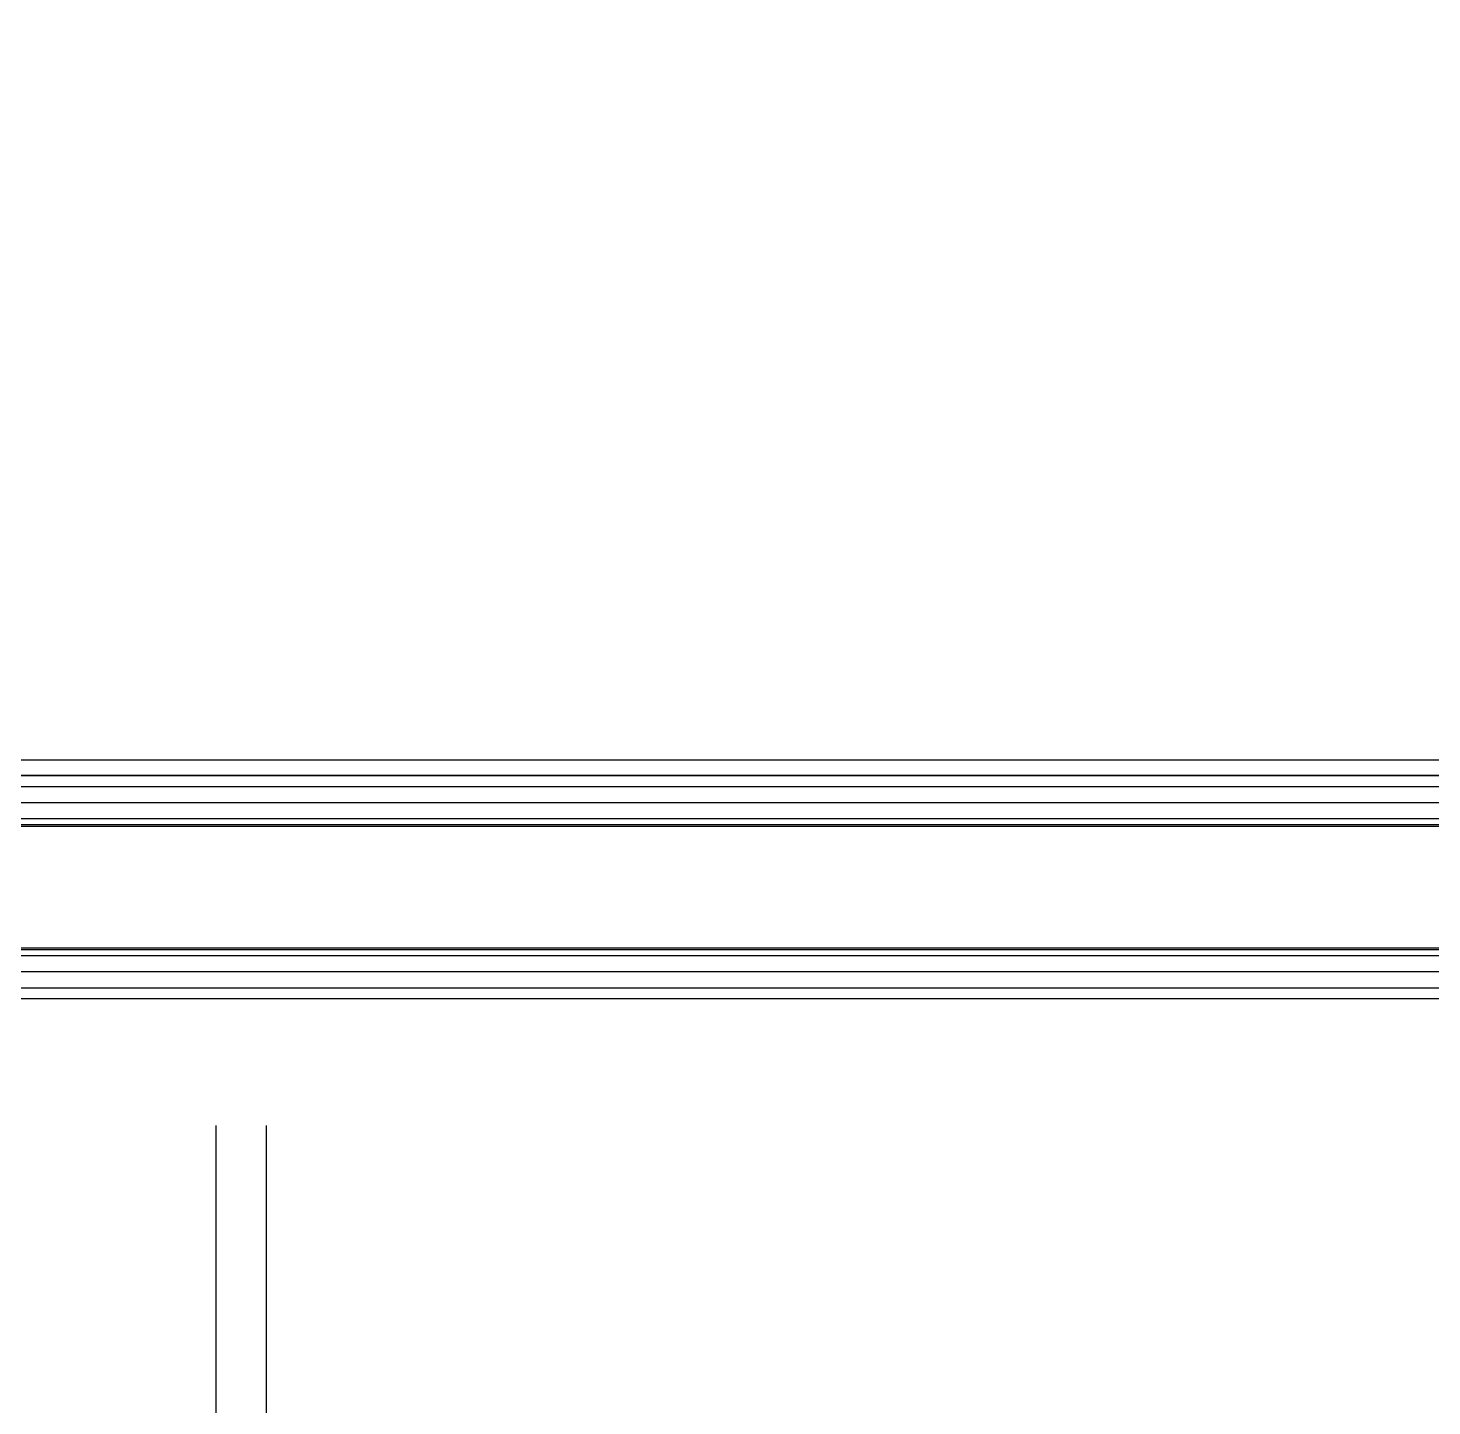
# Model space of a CAD drawing. Header units: inches. Extents: x 21 to 38546, y 13 to 15001.
# Drawn here: x 5869.27 to 5883.1, y 960.72 to 974.29 of the extents above; entities that cross this region are included whole.
import ezdxf

# ---------------------------------------------------------------- set-up
doc = ezdxf.new("R2010")
doc.units = ezdxf.units.IN
doc.header["$MEASUREMENT"] = 0
doc.set_wipeout_variables(frame=1)
doc.linetypes.add('DASHDOT', pattern=[1, 0.5, -0.25, 0, -0.25])
doc.linetypes.add('DASHED2', pattern=[0.375, 0.25, -0.125])
for name, color, linetype, lineweight in [('Z_MİM_-KM-GLAZ', 8, 'Continuous', 25), ('Z_MİM_-KM-IRON-09', 8, 'Continuous', 25), ('Z_MİM_-KM-IZO-THERMAL', 8, 'Continuous', 25), ('Z_MİM_-KM-PAINT', 8, 'Continuous', 25), ('Z_MİM_-KM-PATTERN-00', 8, 'Continuous', 25), ('Z_MİM_-KM-PAVEMENT', 8, 'Continuous', 25), ('Z_MİM_-KM-STRS', 8, 'Continuous', 25), ('Z_MİM_-KM-WALL-PLASTER', 8, 'Continuous', 25), ('Z_MİM_00', 8, 'Continuous', 25), ('Z_MİM_2-0', 8, 'Continuous', 25), ('Z_MİM_3-1', 8, 'DASHED2', 25), ('Z_MİM_aksesuar_k', 8, 'Continuous', 25), ('Z_MİM_ALUMINIUM', 8, 'Continuous', 25), ('Z_MİM_AX', 8, 'DASHDOT', 25), ('Z_MİM_OL', 8, 'Continuous', 25)]:
    doc.layers.add(name, color=color, linetype=linetype, lineweight=lineweight)

# ---------------------------------------------------------------- blocks, each defined once
blk = doc.blocks.new('TRETUVAR')
at = {"layer": 'Z_MİM_-KM-PATTERN-00'}
h = blk.add_hatch(dxfattribs=at)
h.set_pattern_fill('AR-B816', color=256, scale=0.3, angle=90)
h.set_pattern_definition([(90, (21322.77, 490.03), (-60.96, 4e-15), []), (180, (21322.77, 490.03), (-60.96, -60.96), [60.96, -60.96])])
h.paths.add_polyline_path([(22632.772, 2700.032), (19252.772, 2700.032), (19252.772, 2750.032), (19097.772, 2750.032), (19097.772, 2610.032), (22542.772, 2610.032), (22542.772, 2080.13), (22697.772, 2080.13), (22697.772, 1460.13), (22542.772, 1460.13), (22542.772, 980.032), (21222.771, 980.032), (21222.771, 590.032), (20152.772, 590.032), (20152.772, 980.032), (19012.772, 980.032), (19012.775, 1635.031), (18722.771, 1635.031), (18722.772, 2610.032), (18807.772, 2610.032), (18807.772, 2750.032), (18632.772, 2750.032), (18632.771, 1545.031), (18922.774, 1545.031), (18922.771, 890.032), (19882.772, 890.032), (19882.772, 665.017), (20022.751, 665.033), (20022.77, 490.032), (21322.771, 490.032), (21322.771, 890.032), (22632.772, 890.032), (22632.772, 1220.13), (22797.772, 1220.13), (22797.772, 2180.13), (22632.772, 2180.13)])
h.paths.add_polyline_path([(19082.772, 2750.032), (18822.772, 2750.032), (18822.772, 2610.032), (19082.772, 2610.032)], flags=16)
at = {"layer": 'Z_MİM_-KM-PAVEMENT'}
blk.add_lwpolyline([(22542.772, 1460.13), (22542.772, 980.032), (21222.771, 980.032), (21222.771, 590.032), (20152.772, 590.032), (20152.772, 980.032), (19012.772, 980.032), (19012.775, 1635.031), (18722.771, 1635.031), (18722.772, 2610.032), (22542.772, 2610.032), (22542.772, 2080.13), (22697.772, 2080.13), (22697.772, 1460.13)], close=True, dxfattribs=at)
blk = doc.blocks.new('VD')
at = {"layer": 'Z_MİM_2-0', "extrusion": (0.950035, -0.312144, 0), "elevation": -4.98}
blk.add_lwpolyline([(10.18, 0), (15.15, 0)], dxfattribs=at)
at = {"layer": 'Z_MİM_2-0', "extrusion": (0.932972, 0.359948, 0), "elevation": 5.74}
blk.add_lwpolyline([(14.87, 0), (10.57, 0)], dxfattribs=at)
at = {"layer": 'Z_MİM_2-0'}
blk.add_lwpolyline([(-1.73, 13), (1.72, 13.58)], dxfattribs=at)
at = {"layer": 'Z_MİM_2-0', "extrusion": (0.164399, -0.986394, 0)}
for points, elevation in [([(-0.17, 0), (4.08, 0)], -11.73), ([(3.85, 0), (-0.4, 0)], -10.35), ([(3.62, 0), (-0.63, 0)], -8.97), ([(3.39, 0), (-0.86, 0)], -7.59), ([(3.16, 0), (-1.09, 0)], -6.21), ([(2.93, 0), (-1.32, 0)], -4.83), ([(2.7, 0), (-1.55, 0)], -3.44), ([(2.47, 0), (-1.79, 0)], -2.06)]:
    blk.add_lwpolyline(points, dxfattribs=dict(at, elevation=elevation))
at = {"layer": 'Z_MİM_2-0', "extrusion": (1, 0, 0)}
for points, elevation in [([(0.14, 0), (11.22, 0)], -1.55), ([(11.92, 0), (0.14, 0)], 1.55), ([(-2.72, 0), (-3.09, 0)], -0.45), ([(-3.09, 0), (-2.72, 0)], 0.45)]:
    blk.add_lwpolyline(points, dxfattribs=dict(at, elevation=elevation))
at = {"layer": 'Z_MİM_2-0', "extrusion": (0.065533, -0.99785, 0), "elevation": -0.9}
blk.add_lwpolyline([(-0.26, 0), (2.16, 0)], dxfattribs=at)
at = {"layer": 'Z_MİM_2-0', "extrusion": (0, 1, 0)}
for points, elevation in [([(4.1, 0), (-4.1, 0)], -0.06), ([(-0.45, 0), (0.45, 0)], -2.72)]:
    blk.add_lwpolyline(points, dxfattribs=dict(at, elevation=elevation))
at = {"layer": 'Z_MİM_2-0'}
for centre, start, end in [((-1.75, 0.14), 270, 0), ((1.75, 0.14), 180, 270)]:
    blk.add_arc(centre, 0.2, start, end, dxfattribs=at)
at = {"layer": 'Z_MİM_2-0', "extrusion": (0, 0, -1)}
for centre, radius, start, end in [((1.28, -0.06), 2.82, 290.351, 0), ((-1.28, -0.06), 2.82, 180, 249.649), ((0, 3.39), 6.5, 273.9761, 290.351), ((0, 3.39), 6.5, 249.649, 266.0239)]:
    blk.add_arc(centre, radius, start, end, dxfattribs=at)
at = {"layer": 'Z_MİM_3-1', "extrusion": (0.469472, -0.882948, 0)}
blk.add_lwpolyline([(-1.3, 0), (0, 0)], dxfattribs=at)
at = {"layer": 'Z_MİM_3-1', "extrusion": (-0.469472, -0.882948, 0), "elevation": 0}
blk.add_lwpolyline([(0, 0), (1.3, 0)], dxfattribs=at)
at = {"layer": 'Z_MİM_3-1'}
for points in [[(-2.2, -2.72), (-1.15, -0.61)], [(-0.64, -3.08), (-0.52, -0.61)], [(-0.47, -3.09), (-0.35, -0.61)], [(0.47, -3.09), (0.35, -0.61)], [(0.64, -3.08), (0.52, -0.61)], [(1.14, -0.61), (2.2, -2.72)]]:
    blk.add_lwpolyline(points, dxfattribs=at)
at = {"layer": 'Z_MİM_3-1', "extrusion": (0.998869, -0.047542, 0), "elevation": -1.06}
blk.add_lwpolyline([(-3.05, 0), (-0.66, 0)], dxfattribs=at)
at = {"layer": 'Z_MİM_3-1', "extrusion": (0, 1, 0), "elevation": -0.61}
blk.add_lwpolyline([(1.14, 0), (-1.15, 0)], dxfattribs=at)
at = {"layer": 'Z_MİM_3-1', "extrusion": (0.998869, 0.047542, 0), "elevation": 1.06}
blk.add_lwpolyline([(-3.05, 0), (-0.66, 0)], dxfattribs=at)
at = {"layer": 'Z_MİM_AX', "extrusion": (1, 0, 0), "elevation": 0}
blk.add_lwpolyline([(-7.11, 0), (19.94, 0)], dxfattribs=at)
blk = doc.blocks.new('*U81')
at = {"layer": 'Z_MİM_-KM-IRON-09'}
blk.add_lwpolyline([(0.4, 20), (0.4, 54.5), (5.4, 54.5), (5.4, 55), (-0.1, 55), (-0.1, 20), (0.4, 20)], dxfattribs=at)
at = {"layer": 'Z_MİM_OL', "yscale": 0.1, "zscale": 0.1}
for p, xscale in [((1.726, 54.506), 0.1), ((4.074, 54.506), -0.1)]:
    blk.add_blockref('VD', p, dxfattribs=dict(at, xscale=xscale))
blk = doc.blocks.new('-KM-AL1 150_900')
blk.add_wipeout([(151.488, -34.02), (151.726, -15.48), (149.45, -15.45), (149.45, 7.15), (9.45, 7.15), (9.45, -15.45), (7.398, -15.45), (7.567, -34.061)])
at = {"layer": 'Z_MİM_aksesuar_k'}
for p, q in [((24.145, -30.605), (73.365, -30.605)), ((73.365, -30.605), (24.145, -30.605)), ((24.145, -30.713), (73.365, -30.713)), ((24.145, -30.872), (73.365, -30.872)), ((24.145, -31.031), (73.365, -31.031)), ((24.145, -31.09), (73.365, -31.09)), ((24.145, -31.105), (73.365, -31.105)), ((24.145, -32.305), (73.365, -32.305)), ((24.145, -32.321), (73.365, -32.321)), ((24.145, -32.38), (73.365, -32.38)), ((24.145, -32.538), (73.365, -32.538)), ((24.145, -32.697), (73.365, -32.697)), ((73.365, -32.805), (24.145, -32.805))]:
    blk.add_line(p, q, dxfattribs=at)
at = {"layer": 'Z_MİM_ALUMINIUM', "elevation": 0.002}
blk.add_lwpolyline([(16.713, -30.45), (142.175, -30.45)], dxfattribs=at)

msp = doc.modelspace()

# ---------------------------------------------------------------- linework, layer by layer
at = {"layer": 'Z_MİM_-KM-IZO-THERMAL'}
msp.add_lwpolyline([(4654.257, 1293.058), (4654.257, 969.583), (3319.258, 969.583), (3319.258, 1624.583), (3029.258, 1624.583), (3029.258, 2594.584), (6844.258, 2594.584), (6844.258, 969.583), (5329.257, 969.583), (5329.257, 1293.058)], dxfattribs=at)
at = {"layer": 'Z_MİM_-KM-PAINT'}
msp.add_lwpolyline([(4657.257, 1293.058), (4657.257, 966.583), (3316.258, 966.583), (3316.258, 1621.583), (3026.258, 1621.583), (3026.258, 2597.584), (6847.258, 2597.584), (6847.258, 966.583), (5326.257, 966.583), (5326.257, 1293.058)], dxfattribs=at)
at = {"layer": 'Z_MİM_-KM-WALL-PLASTER'}
msp.add_lwpolyline([(4656.757, 1293.058), (4656.757, 967.083), (3316.758, 967.083), (3316.758, 1622.083), (3026.758, 1622.083), (3026.758, 2597.084), (6846.758, 2597.084), (6846.758, 967.083), (5326.757, 967.083), (5326.757, 1293.058)], dxfattribs=at)

# ---------------------------------------------------------------- block references
at = {"layer": 'Z_MİM_-KM-STRS'}
msp.add_blockref('TRETUVAR', (-15696.014, -12.949), dxfattribs=at)
at = {"layer": 'Z_MİM_00'}
msp.add_blockref('*U81', (5871.22, 912.083), dxfattribs=at)

# ---------------------------------------------------------------- next in the draw order: block references
at = {"layer": 'Z_MİM_-KM-GLAZ'}
msp.add_blockref('-KM-AL1 150_900', (5837.308, 997.533), dxfattribs=at)

doc.saveas('drawing.dxf')
